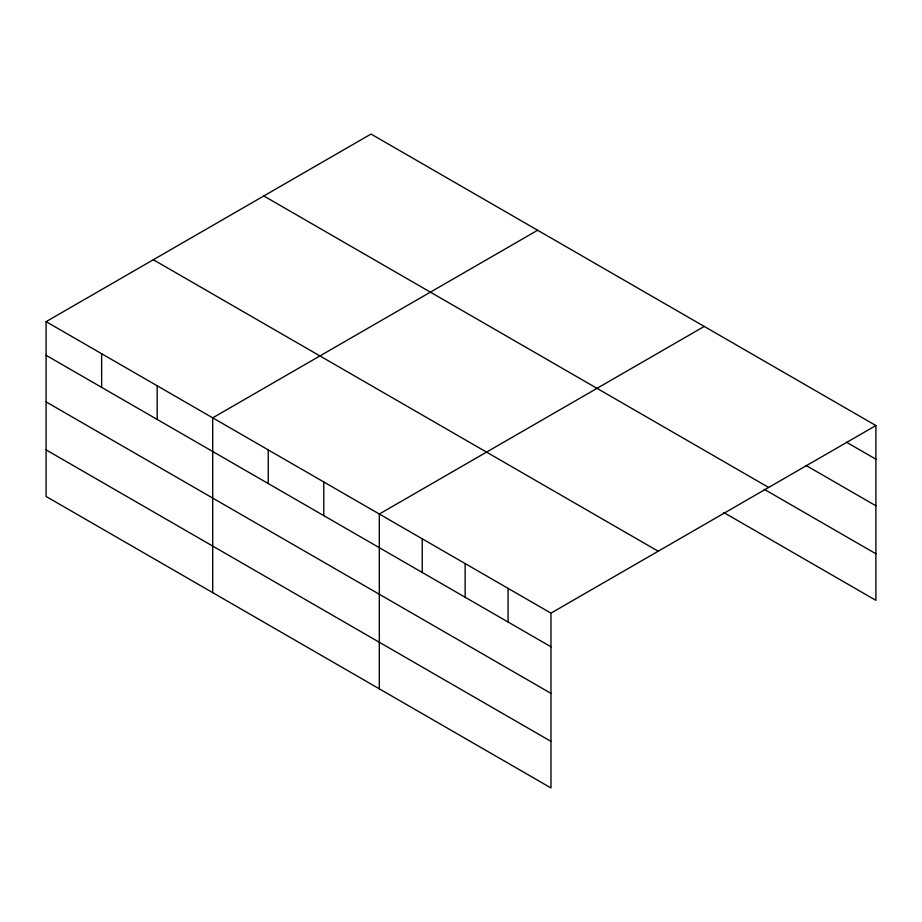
<?xml version="1.0" encoding="UTF-8"?>
<svg xmlns="http://www.w3.org/2000/svg" width="922" height="922" viewBox="0 0 922 922"><rect width="100%" height="100%" fill="white"/><g stroke="black" fill="none" stroke-linecap="round" stroke-linejoin="round"><path stroke-width="1.38" d="M723.862 512.574L875.9 600.349L875.9 425.538L371.024 134.059L46.1 321.651L46.1 496.462L550.976 787.941L550.976 613.13L46.1 321.651M537.63 230.246L212.705 417.839L212.705 592.65M704.247 326.434L379.322 514.027L379.322 688.838M550.976 613.13L875.9 425.538M846.477 442.214L875.9 459.202M806.012 465.437L875.9 505.786M263.796 195.96L768.671 487.45M764.326 489.352L875.9 553.776M153.329 259.739L658.204 551.229M46.1 355.304L550.976 646.795M46.1 401.888L550.976 693.379M46.1 449.878L550.976 741.369M508.068 588.363L508.068 622.016M465.149 563.584L465.149 597.249M422.23 538.805L422.23 572.47M323.783 481.964L323.783 515.629M268.244 449.901L268.244 483.566M157.178 385.776L157.178 419.441M101.639 353.714L101.639 387.378"/></g></svg>
